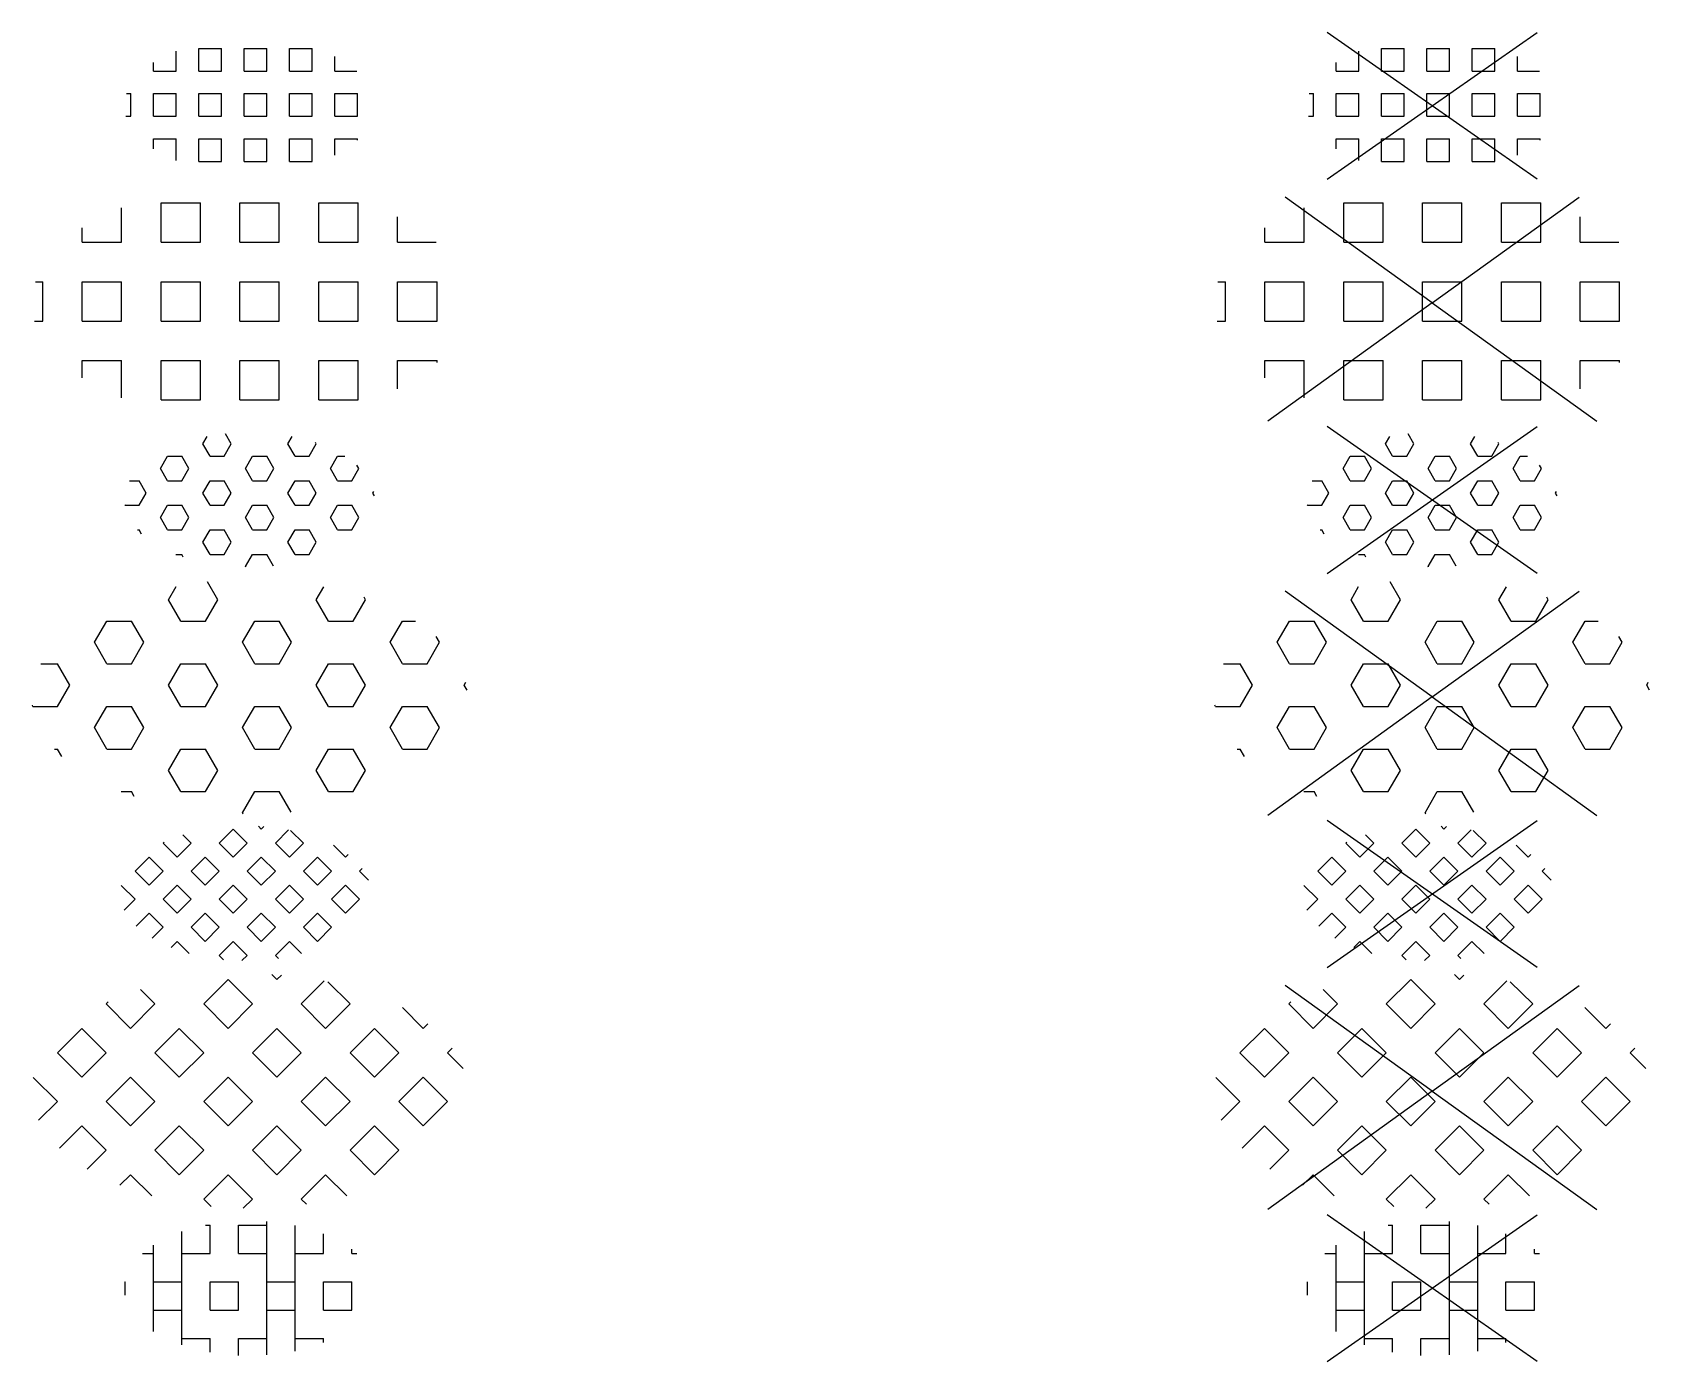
# Model space of a CAD drawing. Header units: metres. Extents: x -77 to 448, y 4806 to 5239.
# Drawn here: x -35.9 to -27.7, y 4957.63 to 4964.37 of the extents above; entities that cross this region are included whole.
import ezdxf
from ezdxf.enums import TextEntityAlignment as Align

# ---------------------------------------------------------------- set-up
doc = ezdxf.new("R2010")
doc.units = ezdxf.units.M
doc.layers.add('V-WE-VH-OPENVERHARDING_STRAATBAKSTEEN-S', color=90, linetype='Continuous', lineweight=25)
doc.styles.add('NLCS-ISO', font='NLCS-ISO.ttf')

# ---------------------------------------------------------------- blocks, each defined once
blk = doc.blocks.new('SVH-GRASBETONSTEEN_01_KL-SO')
for p, q in [((0.434, -1.695), (0.434, 1.695)), ((-1.722, -1.437), (-1.722, 1.437)), ((-1.116, 1.602), (-1.004, 1.602)), ((-1.004, 0.883), (-1.004, 1.602)), ((-0.285, 1.602), (0.434, 1.602)), ((-0.285, 0.883), (-0.285, 1.602)), ((1.153, -1.594), (1.153, 1.594)), ((1.871, 0.883), (1.871, 1.382)), ((-2.721, 0.883), (-2.441, 0.883)), ((-2.441, -1.095), (-2.441, 1.095)), ((-1.722, 0.883), (-1.004, 0.883)), ((-0.285, 0.883), (0.434, 0.883)), ((1.153, 0.883), (1.871, 0.883)), ((2.59, 0.883), (2.59, 0.991)), ((2.59, 0.883), (2.721, 0.883)), ((-3.162, 0.164), (-3.16, 0.164)), ((-3.16, -0.176), (-3.16, 0.164)), ((-2.441, 0.164), (-1.722, 0.164)), ((-1.004, 0.164), (-0.285, 0.164)), ((-1.004, -0.555), (-1.004, 0.164)), ((-0.285, -0.555), (-0.285, 0.164)), ((0.434, 0.164), (1.153, 0.164)), ((1.871, 0.164), (2.59, 0.164)), ((1.871, -0.555), (1.871, 0.164)), ((2.59, -0.555), (2.59, 0.164)), ((-2.441, -0.555), (-1.722, -0.555)), ((-1.004, -0.555), (-0.285, -0.555)), ((0.434, -0.555), (1.153, -0.555)), ((1.871, -0.555), (2.59, -0.555)), ((-1.722, -1.273), (-1.004, -1.273)), ((-1.004, -1.623), (-1.004, -1.273)), ((-0.285, -1.273), (0.434, -1.273)), ((-0.285, -1.704), (-0.285, -1.273)), ((1.153, -1.273), (1.871, -1.273)), ((1.871, -1.382), (1.871, -1.273))]:
    blk.add_line(p, q)
at = {"style": 'NLCS-ISO'}
blk.add_attdef('FORMAAT', text='', height=1.8, dxfattribs=at).set_placement((-4.25, 0), align=Align.MIDDLE_RIGHT)
blk.add_attdef('KLEUR', text='', height=1.8, dxfattribs=at).set_placement((4.25, 0), align=Align.MIDDLE_LEFT)
at = {"style": 'NLCS-ISO', "flags": 1}
blk.add_attdef('FUNCTIE', text='', height=1.8, dxfattribs=at).set_placement((0, -2.75), align=Align.TOP_CENTER)
blk = doc.blocks.new('SVH-GRASBETONSTEEN_02-SO')
for p, q in [((0.691, 2.829), (0.563, 2.958)), ((0.691, 2.829), (0.805, 2.943)), ((-2.402, 2.211), (-2.767, 2.575)), ((-1.165, 2.211), (-0.546, 2.829)), ((0.073, 2.211), (-0.546, 2.829)), ((1.31, 2.211), (1.894, 2.795)), ((2.548, 2.211), (1.981, 2.777)), ((-3.64, 2.211), (-3.588, 2.262)), ((-3.021, 1.592), (-3.64, 2.211)), ((-3.021, 1.592), (-2.402, 2.211)), ((-0.546, 1.592), (-1.165, 2.211)), ((-0.546, 1.592), (0.073, 2.211)), ((1.929, 1.592), (1.31, 2.211)), ((1.929, 1.592), (2.548, 2.211)), ((4.404, 1.592), (3.875, 2.121)), ((4.404, 1.592), (4.521, 1.71)), ((-4.877, 0.973), (-4.258, 1.592)), ((-3.64, 0.973), (-4.258, 1.592)), ((-2.402, 0.973), (-1.784, 1.592)), ((-1.165, 0.973), (-1.784, 1.592)), ((0.073, 0.973), (0.691, 1.592)), ((1.31, 0.973), (0.691, 1.592)), ((2.548, 0.973), (3.166, 1.592)), ((3.785, 0.973), (3.166, 1.592)), ((-4.258, 0.354), (-4.877, 0.973)), ((-4.258, 0.354), (-3.64, 0.973)), ((-1.784, 0.354), (-2.402, 0.973)), ((-1.784, 0.354), (-1.165, 0.973)), ((0.691, 0.354), (0.073, 0.973)), ((0.691, 0.354), (1.31, 0.973)), ((3.166, 0.354), (2.548, 0.973)), ((3.166, 0.354), (3.785, 0.973)), ((5.022, 0.973), (5.14, 1.091)), ((5.421, 0.575), (5.022, 0.973)), ((-4.877, -0.264), (-5.487, 0.346)), ((-3.64, -0.264), (-3.021, 0.354)), ((-2.402, -0.264), (-3.021, 0.354)), ((-1.165, -0.264), (-0.546, 0.354)), ((0.073, -0.264), (-0.546, 0.354)), ((1.31, -0.264), (1.929, 0.354)), ((2.548, -0.264), (1.929, 0.354)), ((3.785, -0.264), (4.404, 0.354)), ((5.022, -0.264), (4.404, 0.354)), ((-5.352, -0.739), (-4.877, -0.264)), ((-3.021, -0.883), (-3.64, -0.264)), ((-3.021, -0.883), (-2.402, -0.264)), ((-0.546, -0.883), (-1.165, -0.264)), ((-0.546, -0.883), (0.073, -0.264)), ((1.929, -0.883), (1.31, -0.264)), ((1.929, -0.883), (2.548, -0.264)), ((4.404, -0.883), (3.785, -0.264)), ((4.404, -0.883), (5.022, -0.264)), ((-4.825, -1.449), (-4.258, -0.883)), ((-3.64, -1.502), (-4.258, -0.883)), ((-2.402, -1.502), (-1.784, -0.883)), ((-1.165, -1.502), (-1.784, -0.883)), ((0.073, -1.502), (0.691, -0.883)), ((1.31, -1.502), (0.691, -0.883)), ((2.548, -1.502), (3.166, -0.883)), ((3.785, -1.502), (3.166, -0.883)), ((-4.12, -1.982), (-3.64, -1.502)), ((-1.784, -2.12), (-2.402, -1.502)), ((-1.784, -2.12), (-1.165, -1.502)), ((0.691, -2.12), (0.073, -1.502)), ((0.691, -2.12), (1.31, -1.502)), ((3.166, -2.12), (2.548, -1.502)), ((3.166, -2.12), (3.785, -1.502)), ((-3.29, -2.39), (-3.021, -2.12)), ((-2.484, -2.657), (-3.021, -2.12)), ((-1.165, -2.739), (-0.546, -2.12)), ((0.073, -2.739), (-0.546, -2.12)), ((1.31, -2.739), (1.929, -2.12)), ((2.47, -2.661), (1.929, -2.12)), ((-0.976, -2.928), (-1.165, -2.739)), ((-0.16, -2.972), (0.073, -2.739)), ((1.443, -2.872), (1.31, -2.739))]:
    blk.add_line(p, q)
at = {"style": 'NLCS-ISO'}
blk.add_attdef('FORMAAT', text='', height=1.8, dxfattribs=at).set_placement((-6.621, -0.096), align=Align.MIDDLE_RIGHT)
blk.add_attdef('KLEUR', text='', height=1.8, dxfattribs=at).set_placement((6.429, -0.096), align=Align.MIDDLE_LEFT)
at = {"style": 'NLCS-ISO', "flags": 1}
blk.add_attdef('FUNCTIE', text='', height=1.8, dxfattribs=at).set_placement((0, -3.975), align=Align.TOP_CENTER)
blk = doc.blocks.new('SVH-GRASBETONSTEEN_02_KL-SO')
for p, q in [((-0.77, 1.29), (-0.415, 1.646)), ((-0.059, 1.29), (-0.415, 1.646)), ((0.297, 1.646), (0.223, 1.72)), ((0.297, 1.646), (0.362, 1.711)), ((-2.193, 1.29), (-2.164, 1.32)), ((-1.838, 0.935), (-2.193, 1.29)), ((-1.838, 0.935), (-1.482, 1.29)), ((-1.482, 1.29), (-1.691, 1.5)), ((-0.415, 0.935), (-0.77, 1.29)), ((-0.415, 0.935), (-0.059, 1.29)), ((0.653, 1.29), (0.989, 1.626)), ((1.008, 0.935), (0.653, 1.29)), ((1.008, 0.935), (1.364, 1.29)), ((1.364, 1.29), (1.038, 1.616)), ((2.432, 0.935), (2.128, 1.239)), ((-2.905, 0.579), (-2.549, 0.935)), ((-2.193, 0.579), (-2.549, 0.935)), ((-1.482, 0.579), (-1.126, 0.935)), ((-0.77, 0.579), (-1.126, 0.935)), ((-0.059, 0.579), (0.297, 0.935)), ((0.653, 0.579), (0.297, 0.935)), ((1.364, 0.579), (1.72, 0.935)), ((2.076, 0.579), (1.72, 0.935)), ((2.432, 0.935), (2.499, 1.002)), ((-2.549, 0.223), (-2.905, 0.579)), ((-2.549, 0.223), (-2.193, 0.579)), ((-1.126, 0.223), (-1.482, 0.579)), ((-1.126, 0.223), (-0.77, 0.579)), ((0.297, 0.223), (-0.059, 0.579)), ((0.297, 0.223), (0.653, 0.579)), ((1.72, 0.223), (1.364, 0.579)), ((1.72, 0.223), (2.076, 0.579)), ((2.787, 0.579), (2.855, 0.646)), ((3.016, 0.35), (2.787, 0.579)), ((-2.905, -0.133), (-3.256, 0.218)), ((-2.193, -0.133), (-1.838, 0.223)), ((-1.482, -0.133), (-1.838, 0.223)), ((-0.77, -0.133), (-0.415, 0.223)), ((-0.059, -0.133), (-0.415, 0.223)), ((0.653, -0.133), (1.008, 0.223)), ((1.364, -0.133), (1.008, 0.223)), ((2.076, -0.133), (2.432, 0.223)), ((2.787, -0.133), (2.432, 0.223)), ((-3.178, -0.406), (-2.905, -0.133)), ((-1.838, -0.489), (-2.193, -0.133)), ((-1.838, -0.489), (-1.482, -0.133)), ((-0.415, -0.489), (-0.77, -0.133)), ((-0.415, -0.489), (-0.059, -0.133)), ((1.008, -0.489), (0.653, -0.133)), ((1.008, -0.489), (1.364, -0.133)), ((2.432, -0.489), (2.076, -0.133)), ((2.432, -0.489), (2.787, -0.133)), ((-2.875, -0.814), (-2.549, -0.489)), ((-2.193, -0.844), (-2.549, -0.489)), ((-1.482, -0.844), (-1.126, -0.489)), ((-0.77, -0.844), (-1.126, -0.489)), ((-0.059, -0.844), (0.297, -0.489)), ((0.653, -0.844), (0.297, -0.489)), ((1.364, -0.844), (1.72, -0.489)), ((2.076, -0.844), (1.72, -0.489)), ((-2.47, -1.121), (-2.193, -0.844)), ((-1.993, -1.355), (-1.838, -1.2)), ((-1.529, -1.509), (-1.838, -1.2)), ((-1.126, -1.2), (-1.482, -0.844)), ((-1.126, -1.2), (-0.77, -0.844)), ((-0.77, -1.556), (-0.415, -1.2)), ((-0.059, -1.556), (-0.415, -1.2)), ((0.297, -1.2), (-0.059, -0.844)), ((0.297, -1.2), (0.653, -0.844)), ((0.653, -1.556), (1.008, -1.2)), ((1.319, -1.511), (1.008, -1.2)), ((1.72, -1.2), (1.364, -0.844)), ((1.72, -1.2), (2.076, -0.844)), ((-0.662, -1.665), (-0.77, -1.556)), ((-0.193, -1.69), (-0.059, -1.556)), ((0.729, -1.632), (0.653, -1.556))]:
    blk.add_line(p, q)
at = {"style": 'NLCS-ISO'}
blk.add_attdef('FORMAAT', text='', height=1.8, dxfattribs=at).set_placement((-4.309, -0.133), align=Align.MIDDLE_RIGHT)
blk.add_attdef('KLEUR', text='', height=1.8, dxfattribs=at).set_placement((4.191, -0.133), align=Align.MIDDLE_LEFT)
at = {"style": 'NLCS-ISO', "flags": 1}
blk.add_attdef('FUNCTIE', text='', height=1.8, dxfattribs=at).set_placement((-0.059, -2.883), align=Align.TOP_CENTER)
blk = doc.blocks.new('SVH-GRASPLAAT-SO')
for p, q in [((-0.808, 2.469), (-1.068, 2.919)), ((-2.058, 2.469), (-1.867, 2.8)), ((-1.746, 1.928), (-2.058, 2.469)), ((-1.121, 1.928), (-0.808, 2.469)), ((1.692, 2.469), (1.881, 2.797)), ((2.004, 1.928), (1.692, 2.469)), ((2.629, 1.928), (2.942, 2.469)), ((2.942, 2.469), (2.907, 2.53)), ((-3.933, 1.387), (-3.621, 1.928)), ((-3.621, 1.928), (-2.996, 1.928)), ((-2.683, 1.387), (-2.996, 1.928)), ((-1.746, 1.928), (-1.121, 1.928)), ((-0.183, 1.387), (0.129, 1.928)), ((0.129, 1.928), (0.754, 1.928)), ((1.067, 1.387), (0.754, 1.928)), ((2.004, 1.928), (2.629, 1.928)), ((3.567, 1.387), (3.879, 1.928)), ((3.879, 1.928), (4.208, 1.928)), ((-3.621, 0.845), (-3.933, 1.387)), ((-2.996, 0.845), (-2.683, 1.387)), ((0.129, 0.845), (-0.183, 1.387)), ((0.754, 0.845), (1.067, 1.387)), ((3.879, 0.845), (3.567, 1.387)), ((4.504, 0.845), (4.817, 1.387)), ((4.817, 1.387), (4.73, 1.538)), ((-5.297, 0.845), (-4.871, 0.845)), ((-4.558, 0.304), (-4.871, 0.845)), ((-3.621, 0.845), (-2.996, 0.845)), ((-2.058, 0.304), (-1.746, 0.845)), ((-1.746, 0.845), (-1.121, 0.845)), ((-0.808, 0.304), (-1.121, 0.845)), ((0.129, 0.845), (0.754, 0.845)), ((1.692, 0.304), (2.004, 0.845)), ((2.004, 0.845), (2.629, 0.845)), ((2.942, 0.304), (2.629, 0.845)), ((3.879, 0.845), (4.504, 0.845)), ((-4.871, -0.237), (-4.558, 0.304)), ((-1.746, -0.237), (-2.058, 0.304)), ((-1.121, -0.237), (-0.808, 0.304)), ((2.004, -0.237), (1.692, 0.304)), ((2.629, -0.237), (2.942, 0.304)), ((5.442, 0.304), (5.481, 0.373)), ((5.515, 0.177), (5.442, 0.304)), ((-5.496, -0.237), (-5.511, -0.21)), ((-5.496, -0.237), (-4.871, -0.237)), ((-3.933, -0.778), (-3.621, -0.237)), ((-3.621, -0.237), (-2.996, -0.237)), ((-2.683, -0.778), (-2.996, -0.237)), ((-1.746, -0.237), (-1.121, -0.237)), ((-0.183, -0.778), (0.129, -0.237)), ((0.129, -0.237), (0.754, -0.237)), ((1.067, -0.778), (0.754, -0.237)), ((2.004, -0.237), (2.629, -0.237)), ((3.567, -0.778), (3.879, -0.237)), ((3.879, -0.237), (4.504, -0.237)), ((4.817, -0.778), (4.504, -0.237)), ((-3.621, -1.32), (-3.933, -0.778)), ((-2.996, -1.32), (-2.683, -0.778)), ((0.129, -1.32), (-0.183, -0.778)), ((0.754, -1.32), (1.067, -0.778)), ((3.879, -1.32), (3.567, -0.778)), ((4.504, -1.32), (4.817, -0.778)), ((-4.952, -1.32), (-4.871, -1.32)), ((-4.761, -1.509), (-4.871, -1.32)), ((-3.621, -1.32), (-2.996, -1.32)), ((-2.058, -1.861), (-1.746, -1.32)), ((-1.746, -1.32), (-1.121, -1.32)), ((-0.808, -1.861), (-1.121, -1.32)), ((0.129, -1.32), (0.754, -1.32)), ((1.692, -1.861), (2.004, -1.32)), ((2.004, -1.32), (2.629, -1.32)), ((2.942, -1.861), (2.629, -1.32)), ((3.879, -1.32), (4.504, -1.32)), ((-1.746, -2.402), (-2.058, -1.861)), ((-1.121, -2.402), (-0.808, -1.861)), ((2.004, -2.402), (1.692, -1.861)), ((2.629, -2.402), (2.942, -1.861)), ((-3.26, -2.402), (-2.996, -2.402)), ((-2.925, -2.524), (-2.996, -2.402)), ((-1.746, -2.402), (-1.121, -2.402)), ((-0.183, -2.943), (0.129, -2.402)), ((0.129, -2.402), (0.754, -2.402)), ((1.054, -2.921), (0.754, -2.402)), ((2.004, -2.402), (2.629, -2.402)), ((-0.166, -2.974), (-0.183, -2.943))]:
    blk.add_line(p, q)
at = {"style": 'NLCS-ISO'}
blk.add_attdef('FORMAAT', text='', height=1.8, dxfattribs=at).set_placement((-6.621, -0.096), align=Align.MIDDLE_RIGHT)
blk.add_attdef('KLEUR', text='', height=1.8, dxfattribs=at).set_placement((6.429, -0.096), align=Align.MIDDLE_LEFT)
at = {"style": 'NLCS-ISO', "flags": 1}
blk.add_attdef('FUNCTIE', text='', height=1.8, dxfattribs=at).set_placement((0, -3.975), align=Align.TOP_CENTER)
blk = doc.blocks.new('SVH-GRASPLAAT_KL-SO')
for p, q in [((-0.465, 1.42), (-0.614, 1.679)), ((-1.183, 1.42), (-1.074, 1.61)), ((-1.004, 1.109), (-1.183, 1.42)), ((-0.644, 1.109), (-0.465, 1.42)), ((0.973, 1.42), (1.082, 1.608)), ((1.153, 1.109), (0.973, 1.42)), ((1.512, 1.109), (1.692, 1.42)), ((1.692, 1.42), (1.671, 1.455)), ((-2.262, 0.797), (-2.082, 1.109)), ((-2.082, 1.109), (-1.722, 1.109)), ((-1.543, 0.797), (-1.722, 1.109)), ((-1.004, 1.109), (-0.644, 1.109)), ((-0.105, 0.797), (0.074, 1.109)), ((0.074, 1.109), (0.434, 1.109)), ((0.613, 0.797), (0.434, 1.109)), ((1.153, 1.109), (1.512, 1.109)), ((2.051, 0.797), (2.231, 1.109)), ((2.231, 1.109), (2.419, 1.109)), ((2.77, 0.797), (2.72, 0.884)), ((-3.046, 0.486), (-2.801, 0.486)), ((-2.621, 0.175), (-2.801, 0.486)), ((-2.082, 0.486), (-2.262, 0.797)), ((-2.082, 0.486), (-1.722, 0.486)), ((-1.722, 0.486), (-1.543, 0.797)), ((-1.183, 0.175), (-1.004, 0.486)), ((-1.004, 0.486), (-0.644, 0.486)), ((-0.465, 0.175), (-0.644, 0.486)), ((0.074, 0.486), (-0.105, 0.797)), ((0.074, 0.486), (0.434, 0.486)), ((0.434, 0.486), (0.613, 0.797)), ((0.973, 0.175), (1.153, 0.486)), ((1.153, 0.486), (1.512, 0.486)), ((1.692, 0.175), (1.512, 0.486)), ((2.231, 0.486), (2.051, 0.797)), ((2.231, 0.486), (2.59, 0.486)), ((2.59, 0.486), (2.77, 0.797)), ((-2.801, -0.136), (-2.621, 0.175)), ((-1.004, -0.136), (-1.183, 0.175)), ((-0.644, -0.136), (-0.465, 0.175)), ((1.153, -0.136), (0.973, 0.175)), ((1.512, -0.136), (1.692, 0.175)), ((3.129, 0.175), (3.152, 0.214)), ((3.171, 0.102), (3.129, 0.175)), ((-3.16, -0.136), (-3.169, -0.121)), ((-3.16, -0.136), (-2.801, -0.136)), ((-2.262, -0.448), (-2.082, -0.136)), ((-2.082, -0.136), (-1.722, -0.136)), ((-1.543, -0.448), (-1.722, -0.136)), ((-1.004, -0.136), (-0.644, -0.136)), ((-0.105, -0.448), (0.074, -0.136)), ((0.074, -0.136), (0.434, -0.136)), ((0.613, -0.448), (0.434, -0.136)), ((1.153, -0.136), (1.512, -0.136)), ((2.051, -0.448), (2.231, -0.136)), ((2.231, -0.136), (2.59, -0.136)), ((2.77, -0.448), (2.59, -0.136)), ((-2.847, -0.759), (-2.801, -0.759)), ((-2.738, -0.868), (-2.801, -0.759)), ((-2.082, -0.759), (-2.262, -0.448)), ((-2.082, -0.759), (-1.722, -0.759)), ((-1.722, -0.759), (-1.543, -0.448)), ((-1.183, -1.07), (-1.004, -0.759)), ((-1.004, -0.759), (-0.644, -0.759)), ((-0.465, -1.07), (-0.644, -0.759)), ((0.074, -0.759), (-0.105, -0.448)), ((0.074, -0.759), (0.434, -0.759)), ((0.434, -0.759), (0.613, -0.448)), ((0.973, -1.07), (1.153, -0.759)), ((1.153, -0.759), (1.512, -0.759)), ((1.692, -1.07), (1.512, -0.759)), ((2.231, -0.759), (2.051, -0.448)), ((2.231, -0.759), (2.59, -0.759)), ((2.59, -0.759), (2.77, -0.448)), ((-1.004, -1.381), (-1.183, -1.07)), ((-0.644, -1.381), (-0.465, -1.07)), ((1.153, -1.381), (0.973, -1.07)), ((1.512, -1.381), (1.692, -1.07)), ((-1.874, -1.381), (-1.722, -1.381)), ((-1.682, -1.451), (-1.722, -1.381)), ((-1.004, -1.381), (-0.644, -1.381)), ((-0.105, -1.692), (0.074, -1.381)), ((0.074, -1.381), (0.434, -1.381)), ((0.606, -1.679), (0.434, -1.381)), ((1.153, -1.381), (1.512, -1.381)), ((-0.095, -1.71), (-0.105, -1.692))]:
    blk.add_line(p, q)
at = {"style": 'NLCS-ISO'}
blk.add_attdef('FORMAAT', text='', height=1.8, dxfattribs=at).set_placement((-4.176, -0.136), align=Align.MIDDLE_RIGHT)
blk.add_attdef('KLEUR', text='', height=1.8, dxfattribs=at).set_placement((4.324, -0.136), align=Align.MIDDLE_LEFT)
at = {"style": 'NLCS-ISO', "flags": 1}
blk.add_attdef('FUNCTIE', text='', height=1.8, dxfattribs=at).set_placement((0.074, -2.886), align=Align.TOP_CENTER)
blk = doc.blocks.new('SVH-GRASTEGEL_01-SO')
for p, q in [((-2.246, 2.536), (-1.246, 2.536)), ((-2.246, 1.536), (-2.246, 2.536)), ((-1.246, 1.536), (-1.246, 2.536)), ((-0.246, 2.536), (0.754, 2.536)), ((-0.246, 1.536), (-0.246, 2.536)), ((0.754, 1.536), (0.754, 2.536)), ((1.754, 2.536), (2.754, 2.536)), ((1.754, 1.536), (1.754, 2.536)), ((2.754, 1.536), (2.754, 2.536)), ((-3.246, 1.536), (-3.246, 2.408)), ((3.754, 1.536), (3.754, 2.183)), ((-4.246, 1.536), (-4.246, 1.904)), ((-4.246, 1.536), (-3.246, 1.536)), ((-2.246, 1.536), (-1.246, 1.536)), ((-0.246, 1.536), (0.754, 1.536)), ((1.754, 1.536), (2.754, 1.536)), ((3.754, 1.536), (4.732, 1.536)), ((-5.435, 0.536), (-5.246, 0.536)), ((-5.246, -0.464), (-5.246, 0.536)), ((-4.246, 0.536), (-3.246, 0.536)), ((-4.246, -0.464), (-4.246, 0.536)), ((-3.246, -0.464), (-3.246, 0.536)), ((-2.246, 0.536), (-1.246, 0.536)), ((-2.246, -0.464), (-2.246, 0.536)), ((-1.246, -0.464), (-1.246, 0.536)), ((-0.246, 0.536), (0.754, 0.536)), ((-0.246, -0.464), (-0.246, 0.536)), ((0.754, -0.464), (0.754, 0.536)), ((1.754, 0.536), (2.754, 0.536)), ((1.754, -0.464), (1.754, 0.536)), ((2.754, -0.464), (2.754, 0.536)), ((3.754, 0.536), (4.754, 0.536)), ((3.754, -0.464), (3.754, 0.536)), ((4.754, -0.464), (4.754, 0.536)), ((-5.457, -0.464), (-5.246, -0.464)), ((-4.246, -0.464), (-3.246, -0.464)), ((-2.246, -0.464), (-1.246, -0.464)), ((-0.246, -0.464), (0.754, -0.464)), ((1.754, -0.464), (2.754, -0.464)), ((3.754, -0.464), (4.754, -0.464)), ((-4.246, -1.464), (-3.246, -1.464)), ((-4.246, -1.904), (-4.246, -1.464)), ((-3.246, -2.408), (-3.246, -1.464)), ((-2.246, -1.464), (-1.246, -1.464)), ((-2.246, -2.464), (-2.246, -1.464)), ((-1.246, -2.464), (-1.246, -1.464)), ((-0.246, -1.464), (0.754, -1.464)), ((-0.246, -2.464), (-0.246, -1.464)), ((0.754, -2.464), (0.754, -1.464)), ((1.754, -1.464), (2.754, -1.464)), ((1.754, -2.464), (1.754, -1.464)), ((2.754, -2.464), (2.754, -1.464)), ((3.754, -1.464), (4.754, -1.464)), ((3.754, -2.183), (3.754, -1.464)), ((4.754, -1.516), (4.754, -1.464)), ((-2.246, -2.464), (-1.246, -2.464)), ((-0.246, -2.464), (0.754, -2.464)), ((1.754, -2.464), (2.754, -2.464))]:
    blk.add_line(p, q)
at = {"style": 'NLCS-ISO'}
blk.add_attdef('FORMAAT', text='', height=1.8, dxfattribs=at).set_placement((-6.621, -0.096), align=Align.MIDDLE_RIGHT)
blk.add_attdef('KLEUR', text='', height=1.8, dxfattribs=at).set_placement((6.429, -0.096), align=Align.MIDDLE_LEFT)
at = {"style": 'NLCS-ISO', "flags": 1}
blk.add_attdef('FUNCTIE', text='', height=1.8, dxfattribs=at).set_placement((0, -3.975), align=Align.TOP_CENTER)
blk = doc.blocks.new('SVH-GRASTEGEL_01_KL-SO')
for p, q in [((-1.866, 0.883), (-1.866, 1.384)), ((-1.291, 1.458), (-0.716, 1.458)), ((-1.291, 0.883), (-1.291, 1.458)), ((-0.716, 0.883), (-0.716, 1.458)), ((-0.141, 1.458), (0.434, 1.458)), ((-0.141, 0.883), (-0.141, 1.458)), ((0.434, 0.883), (0.434, 1.458)), ((1.009, 1.458), (1.584, 1.458)), ((1.009, 0.883), (1.009, 1.458)), ((1.584, 0.883), (1.584, 1.458)), ((2.159, 0.883), (2.159, 1.255)), ((-2.441, 0.883), (-2.441, 1.095)), ((-2.441, 0.883), (-1.866, 0.883)), ((-1.291, 0.883), (-0.716, 0.883)), ((-0.141, 0.883), (0.434, 0.883)), ((1.009, 0.883), (1.584, 0.883)), ((2.159, 0.883), (2.721, 0.883)), ((-3.125, 0.308), (-3.016, 0.308)), ((-3.016, -0.267), (-3.016, 0.308)), ((-2.441, 0.308), (-1.866, 0.308)), ((-2.441, -0.267), (-2.441, 0.308)), ((-1.866, -0.267), (-1.866, 0.308)), ((-1.291, 0.308), (-0.716, 0.308)), ((-1.291, -0.267), (-1.291, 0.308)), ((-0.716, -0.267), (-0.716, 0.308)), ((-0.141, 0.308), (0.434, 0.308)), ((-0.141, -0.267), (-0.141, 0.308)), ((0.434, -0.267), (0.434, 0.308)), ((1.009, 0.308), (1.584, 0.308)), ((1.009, -0.267), (1.009, 0.308)), ((1.584, -0.267), (1.584, 0.308)), ((2.159, 0.308), (2.734, 0.308)), ((2.159, -0.267), (2.159, 0.308)), ((2.734, -0.267), (2.734, 0.308)), ((-3.138, -0.267), (-3.016, -0.267)), ((-2.441, -0.267), (-1.866, -0.267)), ((-1.291, -0.267), (-0.716, -0.267)), ((-0.141, -0.267), (0.434, -0.267)), ((1.009, -0.267), (1.584, -0.267)), ((2.159, -0.267), (2.734, -0.267)), ((-2.441, -0.842), (-1.866, -0.842)), ((-2.441, -1.095), (-2.441, -0.842)), ((-1.866, -1.384), (-1.866, -0.842)), ((-1.291, -0.842), (-0.716, -0.842)), ((-1.291, -1.417), (-1.291, -0.842)), ((-0.716, -1.417), (-0.716, -0.842)), ((-0.141, -0.842), (0.434, -0.842)), ((-0.141, -1.417), (-0.141, -0.842)), ((0.434, -1.417), (0.434, -0.842)), ((1.009, -0.842), (1.584, -0.842)), ((1.009, -1.417), (1.009, -0.842)), ((1.584, -1.417), (1.584, -0.842)), ((2.159, -0.842), (2.734, -0.842)), ((2.159, -1.255), (2.159, -0.842)), ((2.734, -0.871), (2.734, -0.842)), ((-1.291, -1.417), (-0.716, -1.417)), ((-0.141, -1.417), (0.434, -1.417)), ((1.009, -1.417), (1.584, -1.417))]:
    blk.add_line(p, q)
at = {"style": 'NLCS-ISO'}
blk.add_attdef('FORMAAT', text='', height=1.8, dxfattribs=at).set_placement((-4.391, 0.02), align=Align.MIDDLE_RIGHT)
blk.add_attdef('KLEUR', text='', height=1.8, dxfattribs=at).set_placement((4.109, 0.02), align=Align.MIDDLE_LEFT)
at = {"style": 'NLCS-ISO', "flags": 1}
blk.add_attdef('FUNCTIE', text='', height=1.8, dxfattribs=at).set_placement((-0.141, -2.73), align=Align.TOP_CENTER)
blk = doc.blocks.new('V-SVH-GRASBETONSTEEN_01_KL-SO')
for p, q in [((-2.662, -1.864), (2.662, 1.864)), ((2.662, -1.864), (-2.662, 1.864)), ((0.434, -1.695), (0.434, 1.695)), ((-1.722, -1.437), (-1.722, 1.437)), ((-1.116, 1.602), (-1.004, 1.602)), ((-1.004, 0.883), (-1.004, 1.602)), ((-0.285, 1.602), (0.434, 1.602)), ((-0.285, 0.883), (-0.285, 1.602)), ((1.153, -1.594), (1.153, 1.594)), ((1.871, 0.883), (1.871, 1.382)), ((-2.721, 0.883), (-2.441, 0.883)), ((-2.441, -1.095), (-2.441, 1.095)), ((-1.722, 0.883), (-1.004, 0.883)), ((-0.285, 0.883), (0.434, 0.883)), ((1.153, 0.883), (1.871, 0.883)), ((2.59, 0.883), (2.59, 0.991)), ((2.59, 0.883), (2.721, 0.883)), ((-3.162, 0.164), (-3.16, 0.164)), ((-3.16, -0.176), (-3.16, 0.164)), ((-2.441, 0.164), (-1.722, 0.164)), ((-1.004, 0.164), (-0.285, 0.164)), ((-1.004, -0.555), (-1.004, 0.164)), ((-0.285, -0.555), (-0.285, 0.164)), ((0.434, 0.164), (1.153, 0.164)), ((1.871, 0.164), (2.59, 0.164)), ((1.871, -0.555), (1.871, 0.164)), ((2.59, -0.555), (2.59, 0.164)), ((-2.441, -0.555), (-1.722, -0.555)), ((-1.004, -0.555), (-0.285, -0.555)), ((0.434, -0.555), (1.153, -0.555)), ((1.871, -0.555), (2.59, -0.555)), ((-1.722, -1.273), (-1.004, -1.273)), ((-1.004, -1.623), (-1.004, -1.273)), ((-0.285, -1.273), (0.434, -1.273)), ((-0.285, -1.704), (-0.285, -1.273)), ((1.153, -1.273), (1.871, -1.273)), ((1.871, -1.382), (1.871, -1.273))]:
    blk.add_line(p, q)
at = {"style": 'NLCS-ISO'}
blk.add_attdef('FORMAAT', text='', height=1.8, dxfattribs=at).set_placement((-4.25, 0), align=Align.MIDDLE_RIGHT)
blk.add_attdef('KLEUR', text='', height=1.8, dxfattribs=at).set_placement((4.25, 0), align=Align.MIDDLE_LEFT)
at = {"style": 'NLCS-ISO', "flags": 1}
blk.add_attdef('FUNCTIE', text='', height=1.8, dxfattribs=at).set_placement((0, -2.75), align=Align.TOP_CENTER)
blk = doc.blocks.new('V-SVH-GRASBETONSTEEN_02-SO')
for p, q in [((0.691, 2.829), (0.563, 2.958)), ((0.691, 2.829), (0.805, 2.943)), ((0, 0), (-3.728, 2.684)), ((-2.402, 2.211), (-2.767, 2.575)), ((-1.165, 2.211), (-0.546, 2.829)), ((0.073, 2.211), (-0.546, 2.829)), ((0, 0), (3.728, 2.684)), ((1.31, 2.211), (1.894, 2.795)), ((2.548, 2.211), (1.981, 2.777)), ((-3.64, 2.211), (-3.588, 2.262)), ((-3.021, 1.592), (-3.64, 2.211)), ((-3.021, 1.592), (-2.402, 2.211)), ((-0.546, 1.592), (-1.165, 2.211)), ((-0.546, 1.592), (0.073, 2.211)), ((1.929, 1.592), (1.31, 2.211)), ((1.929, 1.592), (2.548, 2.211)), ((4.404, 1.592), (3.875, 2.121)), ((4.404, 1.592), (4.521, 1.71)), ((-4.877, 0.973), (-4.258, 1.592)), ((-3.64, 0.973), (-4.258, 1.592)), ((-2.402, 0.973), (-1.784, 1.592)), ((-1.165, 0.973), (-1.784, 1.592)), ((0.073, 0.973), (0.691, 1.592)), ((1.31, 0.973), (0.691, 1.592)), ((2.548, 0.973), (3.166, 1.592)), ((3.785, 0.973), (3.166, 1.592)), ((-4.258, 0.354), (-4.877, 0.973)), ((-4.258, 0.354), (-3.64, 0.973)), ((-1.784, 0.354), (-2.402, 0.973)), ((-1.784, 0.354), (-1.165, 0.973)), ((0.691, 0.354), (0.073, 0.973)), ((0.691, 0.354), (1.31, 0.973)), ((3.166, 0.354), (2.548, 0.973)), ((3.166, 0.354), (3.785, 0.973)), ((5.022, 0.973), (5.14, 1.091)), ((5.421, 0.575), (5.022, 0.973)), ((-4.877, -0.264), (-5.487, 0.346)), ((0, 0), (-4.172, -3.003)), ((-3.64, -0.264), (-3.021, 0.354)), ((-2.402, -0.264), (-3.021, 0.354)), ((-1.165, -0.264), (-0.546, 0.354)), ((0.073, -0.264), (-0.546, 0.354)), ((1.31, -0.264), (1.929, 0.354)), ((2.548, -0.264), (1.929, 0.354)), ((3.785, -0.264), (4.404, 0.354)), ((5.022, -0.264), (4.404, 0.354)), ((-5.352, -0.739), (-4.877, -0.264)), ((-3.021, -0.883), (-3.64, -0.264)), ((-3.021, -0.883), (-2.402, -0.264)), ((-0.546, -0.883), (-1.165, -0.264)), ((-0.546, -0.883), (0.073, -0.264)), ((0, 0), (4.172, -3.003)), ((1.929, -0.883), (1.31, -0.264)), ((1.929, -0.883), (2.548, -0.264)), ((4.404, -0.883), (3.785, -0.264)), ((4.404, -0.883), (5.022, -0.264)), ((-4.825, -1.449), (-4.258, -0.883)), ((-3.64, -1.502), (-4.258, -0.883)), ((-2.402, -1.502), (-1.784, -0.883)), ((-1.165, -1.502), (-1.784, -0.883)), ((0.073, -1.502), (0.691, -0.883)), ((1.31, -1.502), (0.691, -0.883)), ((2.548, -1.502), (3.166, -0.883)), ((3.785, -1.502), (3.166, -0.883)), ((-4.12, -1.982), (-3.64, -1.502)), ((-1.784, -2.12), (-2.402, -1.502)), ((-1.784, -2.12), (-1.165, -1.502)), ((0.691, -2.12), (0.073, -1.502)), ((0.691, -2.12), (1.31, -1.502)), ((3.166, -2.12), (2.548, -1.502)), ((3.166, -2.12), (3.785, -1.502)), ((-3.29, -2.39), (-3.021, -2.12)), ((-2.484, -2.657), (-3.021, -2.12)), ((-1.165, -2.739), (-0.546, -2.12)), ((0.073, -2.739), (-0.546, -2.12)), ((1.31, -2.739), (1.929, -2.12)), ((2.47, -2.661), (1.929, -2.12)), ((-0.976, -2.928), (-1.165, -2.739)), ((-0.16, -2.972), (0.073, -2.739)), ((1.443, -2.872), (1.31, -2.739))]:
    blk.add_line(p, q)
at = {"style": 'NLCS-ISO', "flags": 1}
blk.add_attdef('FUNCTIE', text='', height=1.8, dxfattribs=at).set_placement((0, -3.975), align=Align.TOP_CENTER)
blk = doc.blocks.new('V-SVH-GRASBETONSTEEN_02_KL-SO')
for p, q in [((-2.662, -1.864), (2.662, 1.864)), ((2.662, -1.864), (-2.662, 1.864)), ((-0.77, 1.29), (-0.415, 1.646)), ((-0.059, 1.29), (-0.415, 1.646)), ((0.297, 1.646), (0.223, 1.72)), ((0.297, 1.646), (0.362, 1.711)), ((-2.193, 1.29), (-2.164, 1.32)), ((-1.838, 0.935), (-2.193, 1.29)), ((-1.838, 0.935), (-1.482, 1.29)), ((-1.482, 1.29), (-1.691, 1.5)), ((-0.415, 0.935), (-0.77, 1.29)), ((-0.415, 0.935), (-0.059, 1.29)), ((0.653, 1.29), (0.989, 1.626)), ((1.008, 0.935), (0.653, 1.29)), ((1.008, 0.935), (1.364, 1.29)), ((1.364, 1.29), (1.038, 1.616)), ((2.432, 0.935), (2.128, 1.239)), ((-2.905, 0.579), (-2.549, 0.935)), ((-2.193, 0.579), (-2.549, 0.935)), ((-1.482, 0.579), (-1.126, 0.935)), ((-0.77, 0.579), (-1.126, 0.935)), ((-0.059, 0.579), (0.297, 0.935)), ((0.653, 0.579), (0.297, 0.935)), ((1.364, 0.579), (1.72, 0.935)), ((2.076, 0.579), (1.72, 0.935)), ((2.432, 0.935), (2.499, 1.002)), ((-2.549, 0.223), (-2.905, 0.579)), ((-2.549, 0.223), (-2.193, 0.579)), ((-1.126, 0.223), (-1.482, 0.579)), ((-1.126, 0.223), (-0.77, 0.579)), ((0.297, 0.223), (-0.059, 0.579)), ((0.297, 0.223), (0.653, 0.579)), ((1.72, 0.223), (1.364, 0.579)), ((1.72, 0.223), (2.076, 0.579)), ((2.787, 0.579), (2.855, 0.646)), ((3.016, 0.35), (2.787, 0.579)), ((-2.905, -0.133), (-3.256, 0.218)), ((-2.193, -0.133), (-1.838, 0.223)), ((-1.482, -0.133), (-1.838, 0.223)), ((-0.77, -0.133), (-0.415, 0.223)), ((-0.059, -0.133), (-0.415, 0.223)), ((0.653, -0.133), (1.008, 0.223)), ((1.364, -0.133), (1.008, 0.223)), ((2.076, -0.133), (2.432, 0.223)), ((2.787, -0.133), (2.432, 0.223)), ((-3.178, -0.406), (-2.905, -0.133)), ((-1.838, -0.489), (-2.193, -0.133)), ((-1.838, -0.489), (-1.482, -0.133)), ((-0.415, -0.489), (-0.77, -0.133)), ((-0.415, -0.489), (-0.059, -0.133)), ((1.008, -0.489), (0.653, -0.133)), ((1.008, -0.489), (1.364, -0.133)), ((2.432, -0.489), (2.076, -0.133)), ((2.432, -0.489), (2.787, -0.133)), ((-2.875, -0.814), (-2.549, -0.489)), ((-2.193, -0.844), (-2.549, -0.489)), ((-1.482, -0.844), (-1.126, -0.489)), ((-0.77, -0.844), (-1.126, -0.489)), ((-0.059, -0.844), (0.297, -0.489)), ((0.653, -0.844), (0.297, -0.489)), ((1.364, -0.844), (1.72, -0.489)), ((2.076, -0.844), (1.72, -0.489)), ((-2.47, -1.121), (-2.193, -0.844)), ((-1.993, -1.355), (-1.838, -1.2)), ((-1.529, -1.509), (-1.838, -1.2)), ((-1.126, -1.2), (-1.482, -0.844)), ((-1.126, -1.2), (-0.77, -0.844)), ((-0.77, -1.556), (-0.415, -1.2)), ((-0.059, -1.556), (-0.415, -1.2)), ((0.297, -1.2), (-0.059, -0.844)), ((0.297, -1.2), (0.653, -0.844)), ((0.653, -1.556), (1.008, -1.2)), ((1.319, -1.511), (1.008, -1.2)), ((1.72, -1.2), (1.364, -0.844)), ((1.72, -1.2), (2.076, -0.844)), ((-0.662, -1.665), (-0.77, -1.556)), ((-0.193, -1.69), (-0.059, -1.556)), ((0.729, -1.632), (0.653, -1.556))]:
    blk.add_line(p, q)
at = {"style": 'NLCS-ISO'}
blk.add_attdef('FORMAAT', text='', height=1.8, dxfattribs=at).set_placement((-4.309, -0.133), align=Align.MIDDLE_RIGHT)
blk.add_attdef('KLEUR', text='', height=1.8, dxfattribs=at).set_placement((4.191, -0.133), align=Align.MIDDLE_LEFT)
at = {"style": 'NLCS-ISO', "flags": 1}
blk.add_attdef('FUNCTIE', text='', height=1.8, dxfattribs=at).set_placement((-0.059, -2.883), align=Align.TOP_CENTER)
blk = doc.blocks.new('V-SVH-GRASPLAAT-SO')
for p, q in [((-0.808, 2.469), (-1.068, 2.919)), ((0, 0), (-3.728, 2.684)), ((-2.058, 2.469), (-1.867, 2.8)), ((-1.746, 1.928), (-2.058, 2.469)), ((-1.121, 1.928), (-0.808, 2.469)), ((0, 0), (3.728, 2.684)), ((1.692, 2.469), (1.881, 2.797)), ((2.004, 1.928), (1.692, 2.469)), ((2.629, 1.928), (2.942, 2.469)), ((2.942, 2.469), (2.907, 2.53)), ((-3.933, 1.387), (-3.621, 1.928)), ((-3.621, 1.928), (-2.996, 1.928)), ((-2.683, 1.387), (-2.996, 1.928)), ((-1.746, 1.928), (-1.121, 1.928)), ((-0.183, 1.387), (0.129, 1.928)), ((0.129, 1.928), (0.754, 1.928)), ((1.067, 1.387), (0.754, 1.928)), ((2.004, 1.928), (2.629, 1.928)), ((3.567, 1.387), (3.879, 1.928)), ((3.879, 1.928), (4.208, 1.928)), ((-3.621, 0.845), (-3.933, 1.387)), ((-2.996, 0.845), (-2.683, 1.387)), ((0.129, 0.845), (-0.183, 1.387)), ((0.754, 0.845), (1.067, 1.387)), ((3.879, 0.845), (3.567, 1.387)), ((4.504, 0.845), (4.817, 1.387)), ((4.817, 1.387), (4.73, 1.538)), ((-5.297, 0.845), (-4.871, 0.845)), ((-4.558, 0.304), (-4.871, 0.845)), ((-3.621, 0.845), (-2.996, 0.845)), ((-2.058, 0.304), (-1.746, 0.845)), ((-1.746, 0.845), (-1.121, 0.845)), ((-0.808, 0.304), (-1.121, 0.845)), ((0.129, 0.845), (0.754, 0.845)), ((1.692, 0.304), (2.004, 0.845)), ((2.004, 0.845), (2.629, 0.845)), ((2.942, 0.304), (2.629, 0.845)), ((3.879, 0.845), (4.504, 0.845)), ((-4.871, -0.237), (-4.558, 0.304)), ((0, 0), (-4.172, -3.003)), ((-1.746, -0.237), (-2.058, 0.304)), ((-1.121, -0.237), (-0.808, 0.304)), ((2.004, -0.237), (1.692, 0.304)), ((2.629, -0.237), (2.942, 0.304)), ((5.442, 0.304), (5.481, 0.373)), ((5.515, 0.177), (5.442, 0.304)), ((-5.496, -0.237), (-5.511, -0.21)), ((-5.496, -0.237), (-4.871, -0.237)), ((-3.933, -0.778), (-3.621, -0.237)), ((-3.621, -0.237), (-2.996, -0.237)), ((-2.683, -0.778), (-2.996, -0.237)), ((-1.746, -0.237), (-1.121, -0.237)), ((-0.183, -0.778), (0.129, -0.237)), ((0, 0), (4.172, -3.003)), ((0.129, -0.237), (0.754, -0.237)), ((1.067, -0.778), (0.754, -0.237)), ((2.004, -0.237), (2.629, -0.237)), ((3.567, -0.778), (3.879, -0.237)), ((3.879, -0.237), (4.504, -0.237)), ((4.817, -0.778), (4.504, -0.237)), ((-3.621, -1.32), (-3.933, -0.778)), ((-2.996, -1.32), (-2.683, -0.778)), ((0.129, -1.32), (-0.183, -0.778)), ((0.754, -1.32), (1.067, -0.778)), ((3.879, -1.32), (3.567, -0.778)), ((4.504, -1.32), (4.817, -0.778)), ((-4.952, -1.32), (-4.871, -1.32)), ((-4.761, -1.509), (-4.871, -1.32)), ((-3.621, -1.32), (-2.996, -1.32)), ((-2.058, -1.861), (-1.746, -1.32)), ((-1.746, -1.32), (-1.121, -1.32)), ((-0.808, -1.861), (-1.121, -1.32)), ((0.129, -1.32), (0.754, -1.32)), ((1.692, -1.861), (2.004, -1.32)), ((2.004, -1.32), (2.629, -1.32)), ((2.942, -1.861), (2.629, -1.32)), ((3.879, -1.32), (4.504, -1.32)), ((-1.746, -2.402), (-2.058, -1.861)), ((-1.121, -2.402), (-0.808, -1.861)), ((2.004, -2.402), (1.692, -1.861)), ((2.629, -2.402), (2.942, -1.861)), ((-3.26, -2.402), (-2.996, -2.402)), ((-2.925, -2.524), (-2.996, -2.402)), ((-1.746, -2.402), (-1.121, -2.402)), ((-0.183, -2.943), (0.129, -2.402)), ((0.129, -2.402), (0.754, -2.402)), ((1.054, -2.921), (0.754, -2.402)), ((2.004, -2.402), (2.629, -2.402)), ((-0.166, -2.974), (-0.183, -2.943))]:
    blk.add_line(p, q)
at = {"style": 'NLCS-ISO', "flags": 1}
blk.add_attdef('FUNCTIE', text='', height=1.8, dxfattribs=at).set_placement((0, -3.975), align=Align.TOP_CENTER)
blk = doc.blocks.new('V-SVH-GRASPLAAT_KL-SO')
for p, q in [((-2.662, -1.864), (2.662, 1.864)), ((2.662, -1.864), (-2.662, 1.864)), ((-0.465, 1.42), (-0.614, 1.679)), ((-1.183, 1.42), (-1.074, 1.61)), ((-1.004, 1.109), (-1.183, 1.42)), ((-0.644, 1.109), (-0.465, 1.42)), ((0.973, 1.42), (1.082, 1.608)), ((1.153, 1.109), (0.973, 1.42)), ((1.512, 1.109), (1.692, 1.42)), ((1.692, 1.42), (1.671, 1.455)), ((-2.262, 0.797), (-2.082, 1.109)), ((-2.082, 1.109), (-1.722, 1.109)), ((-1.543, 0.797), (-1.722, 1.109)), ((-1.004, 1.109), (-0.644, 1.109)), ((-0.105, 0.797), (0.074, 1.109)), ((0.074, 1.109), (0.434, 1.109)), ((0.613, 0.797), (0.434, 1.109)), ((1.153, 1.109), (1.512, 1.109)), ((2.051, 0.797), (2.231, 1.109)), ((2.231, 1.109), (2.419, 1.109)), ((2.77, 0.797), (2.72, 0.884)), ((-3.046, 0.486), (-2.801, 0.486)), ((-2.621, 0.175), (-2.801, 0.486)), ((-2.082, 0.486), (-2.262, 0.797)), ((-2.082, 0.486), (-1.722, 0.486)), ((-1.722, 0.486), (-1.543, 0.797)), ((-1.183, 0.175), (-1.004, 0.486)), ((-1.004, 0.486), (-0.644, 0.486)), ((-0.465, 0.175), (-0.644, 0.486)), ((0.074, 0.486), (-0.105, 0.797)), ((0.074, 0.486), (0.434, 0.486)), ((0.434, 0.486), (0.613, 0.797)), ((0.973, 0.175), (1.153, 0.486)), ((1.153, 0.486), (1.512, 0.486)), ((1.692, 0.175), (1.512, 0.486)), ((2.231, 0.486), (2.051, 0.797)), ((2.231, 0.486), (2.59, 0.486)), ((2.59, 0.486), (2.77, 0.797)), ((-2.801, -0.136), (-2.621, 0.175)), ((-1.004, -0.136), (-1.183, 0.175)), ((-0.644, -0.136), (-0.465, 0.175)), ((1.153, -0.136), (0.973, 0.175)), ((1.512, -0.136), (1.692, 0.175)), ((3.129, 0.175), (3.152, 0.214)), ((3.171, 0.102), (3.129, 0.175)), ((-3.16, -0.136), (-3.169, -0.121)), ((-3.16, -0.136), (-2.801, -0.136)), ((-2.262, -0.448), (-2.082, -0.136)), ((-2.082, -0.136), (-1.722, -0.136)), ((-1.543, -0.448), (-1.722, -0.136)), ((-1.004, -0.136), (-0.644, -0.136)), ((-0.105, -0.448), (0.074, -0.136)), ((0.074, -0.136), (0.434, -0.136)), ((0.613, -0.448), (0.434, -0.136)), ((1.153, -0.136), (1.512, -0.136)), ((2.051, -0.448), (2.231, -0.136)), ((2.231, -0.136), (2.59, -0.136)), ((2.77, -0.448), (2.59, -0.136)), ((-2.847, -0.759), (-2.801, -0.759)), ((-2.738, -0.868), (-2.801, -0.759)), ((-2.082, -0.759), (-2.262, -0.448)), ((-2.082, -0.759), (-1.722, -0.759)), ((-1.722, -0.759), (-1.543, -0.448)), ((-1.183, -1.07), (-1.004, -0.759)), ((-1.004, -0.759), (-0.644, -0.759)), ((-0.465, -1.07), (-0.644, -0.759)), ((0.074, -0.759), (-0.105, -0.448)), ((0.074, -0.759), (0.434, -0.759)), ((0.434, -0.759), (0.613, -0.448)), ((0.973, -1.07), (1.153, -0.759)), ((1.153, -0.759), (1.512, -0.759)), ((1.692, -1.07), (1.512, -0.759)), ((2.231, -0.759), (2.051, -0.448)), ((2.231, -0.759), (2.59, -0.759)), ((2.59, -0.759), (2.77, -0.448)), ((-1.004, -1.381), (-1.183, -1.07)), ((-0.644, -1.381), (-0.465, -1.07)), ((1.153, -1.381), (0.973, -1.07)), ((1.512, -1.381), (1.692, -1.07)), ((-1.874, -1.381), (-1.722, -1.381)), ((-1.682, -1.451), (-1.722, -1.381)), ((-1.004, -1.381), (-0.644, -1.381)), ((-0.105, -1.692), (0.074, -1.381)), ((0.074, -1.381), (0.434, -1.381)), ((0.606, -1.679), (0.434, -1.381)), ((1.153, -1.381), (1.512, -1.381)), ((-0.095, -1.71), (-0.105, -1.692))]:
    blk.add_line(p, q)
at = {"style": 'NLCS-ISO'}
blk.add_attdef('FORMAAT', text='', height=1.8, dxfattribs=at).set_placement((-4.176, -0.136), align=Align.MIDDLE_RIGHT)
blk.add_attdef('KLEUR', text='', height=1.8, dxfattribs=at).set_placement((4.324, -0.136), align=Align.MIDDLE_LEFT)
at = {"style": 'NLCS-ISO', "flags": 1}
blk.add_attdef('FUNCTIE', text='', height=1.8, dxfattribs=at).set_placement((0.074, -2.886), align=Align.TOP_CENTER)
blk = doc.blocks.new('V-SVH-GRASTEGEL_01-SO')
for p, q in [((0, 0), (-3.728, 2.684)), ((-2.246, 2.536), (-1.246, 2.536)), ((-2.246, 1.536), (-2.246, 2.536)), ((-1.246, 1.536), (-1.246, 2.536)), ((-0.246, 2.536), (0.754, 2.536)), ((-0.246, 1.536), (-0.246, 2.536)), ((0, 0), (3.728, 2.684)), ((0.754, 1.536), (0.754, 2.536)), ((1.754, 2.536), (2.754, 2.536)), ((1.754, 1.536), (1.754, 2.536)), ((2.754, 1.536), (2.754, 2.536)), ((-3.246, 1.536), (-3.246, 2.408)), ((3.754, 1.536), (3.754, 2.183)), ((-4.246, 1.536), (-4.246, 1.904)), ((-4.246, 1.536), (-3.246, 1.536)), ((-2.246, 1.536), (-1.246, 1.536)), ((-0.246, 1.536), (0.754, 1.536)), ((1.754, 1.536), (2.754, 1.536)), ((3.754, 1.536), (4.732, 1.536)), ((-5.435, 0.536), (-5.246, 0.536)), ((-5.246, -0.464), (-5.246, 0.536)), ((-4.246, 0.536), (-3.246, 0.536)), ((-4.246, -0.464), (-4.246, 0.536)), ((-3.246, -0.464), (-3.246, 0.536)), ((-2.246, 0.536), (-1.246, 0.536)), ((-2.246, -0.464), (-2.246, 0.536)), ((-1.246, -0.464), (-1.246, 0.536)), ((-0.246, 0.536), (0.754, 0.536)), ((-0.246, -0.464), (-0.246, 0.536)), ((0.754, -0.464), (0.754, 0.536)), ((1.754, 0.536), (2.754, 0.536)), ((1.754, -0.464), (1.754, 0.536)), ((2.754, -0.464), (2.754, 0.536)), ((3.754, 0.536), (4.754, 0.536)), ((3.754, -0.464), (3.754, 0.536)), ((4.754, -0.464), (4.754, 0.536)), ((0, 0), (-4.172, -3.003)), ((0, 0), (4.172, -3.003)), ((-5.457, -0.464), (-5.246, -0.464)), ((-4.246, -0.464), (-3.246, -0.464)), ((-2.246, -0.464), (-1.246, -0.464)), ((-0.246, -0.464), (0.754, -0.464)), ((1.754, -0.464), (2.754, -0.464)), ((3.754, -0.464), (4.754, -0.464)), ((-4.246, -1.464), (-3.246, -1.464)), ((-4.246, -1.904), (-4.246, -1.464)), ((-3.246, -2.408), (-3.246, -1.464)), ((-2.246, -1.464), (-1.246, -1.464)), ((-2.246, -2.464), (-2.246, -1.464)), ((-1.246, -2.464), (-1.246, -1.464)), ((-0.246, -1.464), (0.754, -1.464)), ((-0.246, -2.464), (-0.246, -1.464)), ((0.754, -2.464), (0.754, -1.464)), ((1.754, -1.464), (2.754, -1.464)), ((1.754, -2.464), (1.754, -1.464)), ((2.754, -2.464), (2.754, -1.464)), ((3.754, -1.464), (4.754, -1.464)), ((3.754, -2.183), (3.754, -1.464)), ((4.754, -1.516), (4.754, -1.464)), ((-2.246, -2.464), (-1.246, -2.464)), ((-0.246, -2.464), (0.754, -2.464)), ((1.754, -2.464), (2.754, -2.464))]:
    blk.add_line(p, q)
at = {"style": 'NLCS-ISO', "flags": 1}
blk.add_attdef('FUNCTIE', text='', height=1.8, dxfattribs=at).set_placement((0, -3.975), align=Align.TOP_CENTER)
blk = doc.blocks.new('V-SVH-GRASTEGEL_01_KL-SO')
for p, q in [((-2.662, -1.864), (2.662, 1.864)), ((2.662, -1.864), (-2.662, 1.864)), ((-1.866, 0.883), (-1.866, 1.384)), ((-1.291, 1.458), (-0.716, 1.458)), ((-1.291, 0.883), (-1.291, 1.458)), ((-0.716, 0.883), (-0.716, 1.458)), ((-0.141, 1.458), (0.434, 1.458)), ((-0.141, 0.883), (-0.141, 1.458)), ((0.434, 0.883), (0.434, 1.458)), ((1.009, 1.458), (1.584, 1.458)), ((1.009, 0.883), (1.009, 1.458)), ((1.584, 0.883), (1.584, 1.458)), ((2.159, 0.883), (2.159, 1.255)), ((-2.441, 0.883), (-2.441, 1.095)), ((-2.441, 0.883), (-1.866, 0.883)), ((-1.291, 0.883), (-0.716, 0.883)), ((-0.141, 0.883), (0.434, 0.883)), ((1.009, 0.883), (1.584, 0.883)), ((2.159, 0.883), (2.721, 0.883)), ((-3.125, 0.308), (-3.016, 0.308)), ((-3.016, -0.267), (-3.016, 0.308)), ((-2.441, 0.308), (-1.866, 0.308)), ((-2.441, -0.267), (-2.441, 0.308)), ((-1.866, -0.267), (-1.866, 0.308)), ((-1.291, 0.308), (-0.716, 0.308)), ((-1.291, -0.267), (-1.291, 0.308)), ((-0.716, -0.267), (-0.716, 0.308)), ((-0.141, 0.308), (0.434, 0.308)), ((-0.141, -0.267), (-0.141, 0.308)), ((0.434, -0.267), (0.434, 0.308)), ((1.009, 0.308), (1.584, 0.308)), ((1.009, -0.267), (1.009, 0.308)), ((1.584, -0.267), (1.584, 0.308)), ((2.159, 0.308), (2.734, 0.308)), ((2.159, -0.267), (2.159, 0.308)), ((2.734, -0.267), (2.734, 0.308)), ((-3.138, -0.267), (-3.016, -0.267)), ((-2.441, -0.267), (-1.866, -0.267)), ((-1.291, -0.267), (-0.716, -0.267)), ((-0.141, -0.267), (0.434, -0.267)), ((1.009, -0.267), (1.584, -0.267)), ((2.159, -0.267), (2.734, -0.267)), ((-2.441, -0.842), (-1.866, -0.842)), ((-2.441, -1.095), (-2.441, -0.842)), ((-1.866, -1.384), (-1.866, -0.842)), ((-1.291, -0.842), (-0.716, -0.842)), ((-1.291, -1.417), (-1.291, -0.842)), ((-0.716, -1.417), (-0.716, -0.842)), ((-0.141, -0.842), (0.434, -0.842)), ((-0.141, -1.417), (-0.141, -0.842)), ((0.434, -1.417), (0.434, -0.842)), ((1.009, -0.842), (1.584, -0.842)), ((1.009, -1.417), (1.009, -0.842)), ((1.584, -1.417), (1.584, -0.842)), ((2.159, -0.842), (2.734, -0.842)), ((2.159, -1.255), (2.159, -0.842)), ((2.734, -0.871), (2.734, -0.842)), ((-1.291, -1.417), (-0.716, -1.417)), ((-0.141, -1.417), (0.434, -1.417)), ((1.009, -1.417), (1.584, -1.417))]:
    blk.add_line(p, q)
at = {"style": 'NLCS-ISO'}
blk.add_attdef('FORMAAT', text='', height=1.8, dxfattribs=at).set_placement((-4.391, 0.02), align=Align.MIDDLE_RIGHT)
blk.add_attdef('KLEUR', text='', height=1.8, dxfattribs=at).set_placement((4.109, 0.02), align=Align.MIDDLE_LEFT)
at = {"style": 'NLCS-ISO', "flags": 1}
blk.add_attdef('FUNCTIE', text='', height=1.8, dxfattribs=at).set_placement((-0.141, -2.73), align=Align.TOP_CENTER)

msp = doc.modelspace()

# ---------------------------------------------------------------- block references
at = {"layer": 'V-WE-VH-OPENVERHARDING_STRAATBAKSTEEN-S', "xscale": 0.2, "yscale": 0.2, "zscale": 0.2}
for name, p in [('V-SVH-GRASTEGEL_01_KL-SO', (-28.7985, 4963.9979)), ('SVH-GRASTEGEL_01_KL-SO', (-34.7985, 4963.9979)), ('SVH-GRASTEGEL_01-SO', (-34.7985, 4962.9979)), ('V-SVH-GRASTEGEL_01-SO', (-28.7985, 4962.9979)), ('SVH-GRASPLAAT_KL-SO', (-34.7985, 4961.9979)), ('V-SVH-GRASPLAAT_KL-SO', (-28.7985, 4961.9979)), ('SVH-GRASPLAAT-SO', (-34.7985, 4960.9979)), ('V-SVH-GRASPLAAT-SO', (-28.7985, 4960.9979)), ('SVH-GRASBETONSTEEN_02_KL-SO', (-34.7985, 4959.9979)), ('V-SVH-GRASBETONSTEEN_02_KL-SO', (-28.7985, 4959.9979)), ('SVH-GRASBETONSTEEN_02-SO', (-34.7985, 4958.9979)), ('V-SVH-GRASBETONSTEEN_02-SO', (-28.7985, 4958.9979)), ('V-SVH-GRASBETONSTEEN_01_KL-SO', (-28.7985, 4957.9979)), ('SVH-GRASBETONSTEEN_01_KL-SO', (-34.7985, 4957.9979))]:
    msp.add_blockref(name, p, dxfattribs=at)

doc.saveas('drawing.dxf')
